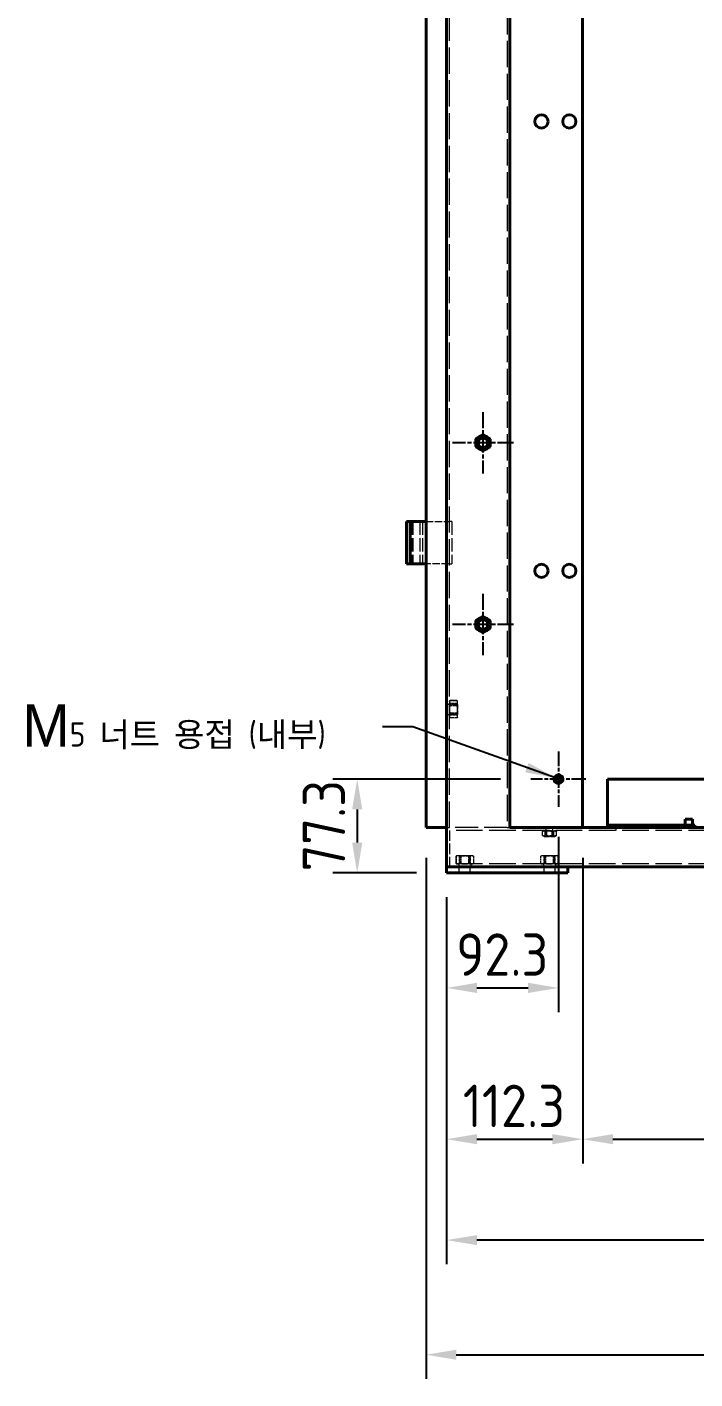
# Model space of a CAD drawing. Header units: millimetres. Extents: x 0 to 51860, y 0 to 5940.
# Drawn here: x 10629 to 11181, y 1552 to 2668 of the extents above; entities that cross this region are included whole.
import ezdxf

# ---------------------------------------------------------------- set-up
doc = ezdxf.new("R2010")
doc.units = ezdxf.units.MM
doc.header["$LTSCALE"] = 10
doc.linetypes.add('CHAIN', pattern=[0.3543, 0.2362, -0.0295, 0.0591, -0.0295])
doc.linetypes.add('DASHED', pattern=[0.2067, 0.1654, -0.0413])
for name, color, linetype, lineweight in [('가려진 것(ISO)', 2, 'DASHED', 18), ('가시적인 것(ISO)', 3, 'Continuous', 40), ('가시적인 좁은 것(ISO)', 3, 'Continuous', 35), ('기호(ISO)', 5, 'Continuous', 25), ('중심 표식(ISO)', 1, 'Continuous', 25), ('치수(ISO)', 2, 'Continuous', 25)]:
    doc.layers.add(name, color=color, linetype=linetype, lineweight=lineweight)
doc.styles.add('치수 텍스트_PSTEK_POSCO', font='isocp.shx')
doc.dimstyles.new('치수_PSTEK_POSCO', dxfattribs={"dimscale": 10, "dimtxt": 3.5, "dimasz": 2.5, "dimexe": 2, "dimexo": 2.5, "dimgap": 1, "dimtad": 1, "dimrnd": 1e-08, "dimdsep": 46, "dimtxsty": '치수 텍스트_PSTEK_POSCO', "dimcen": 0.09, "dimdle": 10, "dimclrd": 7, "dimclre": 7, "dimclrt": 2, "dimadec": 1, "dimazin": 2, "dimtfac": 1, "dimtmove": 0, "dimatfit": 3, "dimfxl": 0, "dimtolj": 1, "dimlwd": -1, "dimlwe": -1, "dimarcsym": 0})
doc.dimstyles.new('치수_PSTEK_POSCO$7', dxfattribs={"dimscale": 10, "dimtxt": 3.5, "dimasz": 2.5, "dimexe": 2, "dimexo": 2.5, "dimgap": 1, "dimtad": 1, "dimrnd": 1e-08, "dimdsep": 46, "dimtxsty": '치수 텍스트_PSTEK_POSCO', "dimcen": 0.09, "dimdle": 10, "dimclrd": 7, "dimclre": 7, "dimclrt": 2, "dimadec": 1, "dimazin": 2, "dimtfac": 1, "dimtmove": 0, "dimatfit": 3, "dimfxl": 0, "dimtolj": 1, "dimlwd": -1, "dimlwe": -1, "dimarcsym": 0})

# ---------------------------------------------------------------- blocks, each defined once
blk = doc.blocks.new('*D64')
at = {"layer": 'Defpoints', "color": 0}
for p in [(10975.8, 1975.1), (11775.8, 1975.1), (10975.8, 1666.9)]:
    blk.add_point(p, dxfattribs=at)
at = {"layer": '치수(ISO)', "color": 7}
for p, q in [((10975.8, 1950.1), (10975.8, 1646.9)), ((11775.8, 1950.1), (11775.8, 1646.9)), ((11750.8, 1666.9), (11000.8, 1666.9))]:
    blk.add_line(p, q, dxfattribs=at)
for points in [[(11000.8, 1671), (11000.8, 1662.7), (10975.8, 1666.9)], [(11750.8, 1671), (11750.8, 1662.7), (11775.8, 1666.9)]]:
    blk.add_solid(points, dxfattribs=at)
at = {"layer": '치수(ISO)', "color": 2, "insert": (11344.3, 1694.4), "char_height": 35, "attachment_point": 4, "style": '치수 텍스트_PSTEK_POSCO'}
blk.add_mtext('\\A1;800', dxfattribs=at)
blk = doc.blocks.new('*D65')
at = {"layer": 'Defpoints', "color": 0}
for p in [(10958.8, 2007.4), (11792.8, 2007.4), (11792.8, 1572.3)]:
    blk.add_point(p, dxfattribs=at)
at = {"layer": '치수(ISO)', "color": 7}
for p, q in [((10958.8, 1982.4), (10958.8, 1552.3)), ((11792.8, 1982.4), (11792.8, 1552.3)), ((10983.8, 1572.3), (11767.8, 1572.3))]:
    blk.add_line(p, q, dxfattribs=at)
for points in [[(10983.8, 1576.4), (10983.8, 1568.1), (10958.8, 1572.3)], [(11767.8, 1576.4), (11767.8, 1568.1), (11792.8, 1572.3)]]:
    blk.add_solid(points, dxfattribs=at)
at = {"layer": '치수(ISO)', "color": 2, "insert": (11342.5, 1599.8), "char_height": 35, "attachment_point": 4, "style": '치수 텍스트_PSTEK_POSCO'}
blk.add_mtext('\\A1;834', dxfattribs=at)
blk = doc.blocks.new('*D66')
at = {"layer": 'Defpoints', "color": 0}
for p in [(11068.1, 2024.7), (10975.8, 1975.1), (11068.1, 1875.1)]:
    blk.add_point(p, dxfattribs=at)
at = {"layer": '치수(ISO)', "color": 7}
for p, q in [((11068.1, 1999.7), (11068.1, 1855.1)), ((10975.8, 1950.1), (10975.8, 1855.1)), ((11000.8, 1875.1), (11043.1, 1875.1))]:
    blk.add_line(p, q, dxfattribs=at)
for points in [[(11000.8, 1879.3), (11000.8, 1870.9), (10975.8, 1875.1)], [(11043.1, 1879.3), (11043.1, 1870.9), (11068.1, 1875.1)]]:
    blk.add_solid(points, dxfattribs=at)
at = {"layer": '치수(ISO)', "color": 2, "insert": (10983.7, 1902.6), "char_height": 35, "attachment_point": 4, "style": '치수 텍스트_PSTEK_POSCO'}
blk.add_mtext('\\A1;92.3', dxfattribs=at)
blk = doc.blocks.new('*D69')
at = {"layer": 'Defpoints', "color": 0}
for p in [(11088.1, 2007.4), (10975.8, 1975.1), (11088.1, 1750.2)]:
    blk.add_point(p, dxfattribs=at)
at = {"layer": '치수(ISO)', "color": 7}
for p, q in [((11088.1, 1982.4), (11088.1, 1730.2)), ((10975.8, 1950.1), (10975.8, 1730.2)), ((11000.8, 1750.2), (11063.1, 1750.2))]:
    blk.add_line(p, q, dxfattribs=at)
for points in [[(11000.8, 1754.4), (11000.8, 1746), (10975.8, 1750.2)], [(11063.1, 1754.4), (11063.1, 1746), (11088.1, 1750.2)]]:
    blk.add_solid(points, dxfattribs=at)
at = {"layer": '치수(ISO)', "color": 2, "insert": (10989.2, 1777.7), "char_height": 35, "attachment_point": 4, "style": '치수 텍스트_PSTEK_POSCO'}
blk.add_mtext('\\A1;112.3', dxfattribs=at)
blk = doc.blocks.new('*D70')
at = {"layer": 'Defpoints', "color": 0}
for p in [(11088.1, 2007.4), (11631.5, 2007.4), (11631.5, 1750.2)]:
    blk.add_point(p, dxfattribs=at)
at = {"layer": '치수(ISO)', "color": 7}
for p, q in [((11088.1, 1982.4), (11088.1, 1730.2)), ((11631.5, 1982.4), (11631.5, 1730.2)), ((11113.1, 1750.2), (11606.5, 1750.2))]:
    blk.add_line(p, q, dxfattribs=at)
for points in [[(11113.1, 1754.4), (11113.1, 1746), (11088.1, 1750.2)], [(11606.5, 1754.4), (11606.5, 1746), (11631.5, 1750.2)]]:
    blk.add_solid(points, dxfattribs=at)
at = {"layer": '치수(ISO)', "color": 2, "insert": (11307.3, 1777.7), "char_height": 35, "attachment_point": 4, "style": '치수 텍스트_PSTEK_POSCO'}
blk.add_mtext('\\A1;543.4', dxfattribs=at)
blk = doc.blocks.new('*D71')
at = {"layer": 'Defpoints', "color": 0}
for p in [(11045.3, 2047.4), (10902, 1970.1), (10975.8, 1970.1)]:
    blk.add_point(p, dxfattribs=at)
at = {"layer": '치수(ISO)', "color": 7}
for p, q in [((11020.3, 2047.4), (10882, 2047.4)), ((10902, 2022.4), (10902, 1995.1)), ((10950.8, 1970.1), (10882, 1970.1))]:
    blk.add_line(p, q, dxfattribs=at)
for points in [[(10897.8, 2022.4), (10906.2, 2022.4), (10902, 2047.4)], [(10897.8, 1995.1), (10906.2, 1995.1), (10902, 1970.1)]]:
    blk.add_solid(points, dxfattribs=at)
at = {"layer": '치수(ISO)', "color": 2, "insert": (10874.5, 1971.3), "char_height": 35, "attachment_point": 4, "rotation": 90, "style": '치수 텍스트_PSTEK_POSCO'}
blk.add_mtext('\\A1;77.3', dxfattribs=at)

msp = doc.modelspace()

# ---------------------------------------------------------------- linework, layer by layer
at = {"layer": '가려진 것(ISO)', "ltscale": 13.091783}
for p, q in [((10978.082, 2007.413), (10978.082, 3522.813)), ((11025.782, 3522.813), (11025.782, 2007.413))]:
    msp.add_line(p, q, dxfattribs=at)
at = {"layer": '가려진 것(ISO)', "ltscale": 6.666338}
for p, q in [((10944.782, 2260.113), (10944.782, 2225.113)), ((10946.782, 2260.113), (10946.782, 2225.113)), ((10947.782, 2260.113), (10947.782, 2225.113)), ((10953.782, 2260.113), (10953.782, 2225.113)), ((10955.782, 2260.113), (10955.782, 2225.113)), ((10980.082, 2260.113), (10980.082, 2225.113))]:
    msp.add_line(p, q, dxfattribs=at)
at = {"layer": '가려진 것(ISO)', "ltscale": 3.58073}
for p, q in [((10958.782, 2260.113), (10977.582, 2260.113)), ((10977.582, 2225.113), (10958.782, 2225.113))]:
    msp.add_line(p, q, dxfattribs=at)
at = {"layer": '가려진 것(ISO)', "ltscale": 0.747873}
for p, q in [((10980.082, 2260.113), (10977.582, 2260.113)), ((10977.582, 2225.113), (10980.082, 2225.113))]:
    msp.add_line(p, q, dxfattribs=at)
at = {"layer": '가려진 것(ISO)', "ltscale": 0.151714}
for p, q in [((10978.082, 2111.613), (10978.4805, 2112.3033)), ((10984.882, 2111.613), (10984.4834, 2112.3033)), ((10978.082, 2098.613), (10978.4805, 2097.9227)), ((10984.882, 2098.613), (10984.4834, 2097.9227)), ((10984.282, 1984.213), (10983.5917, 1983.8145)), ((10984.282, 1977.413), (10983.5917, 1977.8115)), ((10997.282, 1984.213), (10997.9722, 1983.8145)), ((10997.282, 1977.413), (10997.9722, 1977.8115)), ((11054.282, 1984.213), (11053.5917, 1983.8145)), ((11054.282, 1977.413), (11053.5917, 1977.8115)), ((11067.282, 1984.213), (11067.9722, 1983.8145)), ((11067.282, 1977.413), (11067.9722, 1977.8115))]:
    msp.add_line(p, q, dxfattribs=at)
at = {"layer": '가려진 것(ISO)', "ltscale": 1.295094}
for p, q in [((10984.882, 2109.7895), (10978.082, 2109.7895)), ((10978.082, 2100.4365), (10984.882, 2100.4365)), ((10986.1055, 1984.213), (10986.1055, 1977.413)), ((10995.4585, 1977.413), (10995.4585, 1984.213)), ((11056.1055, 1984.213), (11056.1055, 1977.413)), ((11065.4585, 1977.413), (11065.4585, 1984.213))]:
    msp.add_line(p, q, dxfattribs=at)
at = {"layer": '가려진 것(ISO)', "ltscale": 0.111978}
for p, q in [((10978.4805, 2112.2792), (10978.4805, 2112.3033)), ((10984.4834, 2112.3033), (10984.4834, 2112.2792)), ((10978.4805, 2097.9227), (10978.4805, 2097.9468)), ((10984.4834, 2097.9468), (10984.4834, 2097.9227)), ((10983.5917, 1983.8145), (10983.6158, 1983.8145)), ((10983.6158, 1977.8115), (10983.5917, 1977.8115)), ((10997.9482, 1983.8145), (10997.9722, 1983.8145)), ((10997.9722, 1977.8115), (10997.9482, 1977.8115)), ((11053.5917, 1983.8145), (11053.6158, 1983.8145)), ((11053.6158, 1977.8115), (11053.5917, 1977.8115)), ((11067.9482, 1983.8145), (11067.9722, 1983.8145)), ((11067.9722, 1977.8115), (11067.9482, 1977.8115))]:
    msp.add_line(p, q, dxfattribs=at)
at = {"layer": '가려진 것(ISO)', "ltscale": 1.14328}
for p, q in [((10984.4834, 2112.3033), (10978.4805, 2112.3033)), ((10978.4805, 2112.2792), (10984.4834, 2112.2792)), ((10984.4834, 2109.2051), (10978.4805, 2109.2051)), ((10978.4805, 2108.1871), (10984.4834, 2108.1871)), ((10984.4834, 2102.0389), (10978.4805, 2102.0389)), ((10978.4805, 2101.0209), (10984.4834, 2101.0209)), ((10984.4834, 2097.9468), (10978.4805, 2097.9468)), ((10984.4834, 2097.9227), (10978.4805, 2097.9227)), ((10983.5917, 1983.8145), (10983.5917, 1977.8115)), ((10983.6158, 1977.8115), (10983.6158, 1983.8145)), ((10986.6898, 1983.8145), (10986.6898, 1977.8115)), ((10987.7079, 1977.8115), (10987.7079, 1983.8145)), ((10993.856, 1983.8145), (10993.856, 1977.8115)), ((10994.8741, 1977.8115), (10994.8741, 1983.8145)), ((10997.9482, 1983.8145), (10997.9482, 1977.8115)), ((10997.9722, 1983.8145), (10997.9722, 1977.8115)), ((11053.5917, 1977.8115), (11053.5917, 1983.8145)), ((11053.6158, 1977.8115), (11053.6158, 1983.8145)), ((11056.6898, 1983.8145), (11056.6898, 1977.8115)), ((11057.7079, 1977.8115), (11057.7079, 1983.8145)), ((11063.856, 1983.8145), (11063.856, 1977.8115)), ((11064.8741, 1977.8115), (11064.8741, 1983.8145)), ((11067.9482, 1983.8145), (11067.9482, 1977.8115)), ((11067.9722, 1977.8115), (11067.9722, 1983.8145))]:
    msp.add_line(p, q, dxfattribs=at)
at = {"layer": '가려진 것(ISO)', "ltscale": 0.648143}
for p, q in [((10984.882, 2110.7422), (10984.882, 2111.613)), ((10984.882, 2098.613), (10984.882, 2099.4838)), ((10985.1528, 1984.213), (10984.282, 1984.213)), ((10997.282, 1984.213), (10996.4111, 1984.213)), ((11055.1528, 1984.213), (11054.282, 1984.213)), ((11067.282, 1984.213), (11066.4111, 1984.213))]:
    msp.add_line(p, q, dxfattribs=at)
at = {"layer": '가려진 것(ISO)', "ltscale": 1.296386}
for p, q in [((10984.882, 2105.113), (10984.882, 2110.7422)), ((10984.882, 2099.4838), (10984.882, 2105.113)), ((10990.782, 1984.213), (10985.1528, 1984.213)), ((10996.4111, 1984.213), (10990.782, 1984.213)), ((11060.782, 1984.213), (11055.1528, 1984.213)), ((11066.4111, 1984.213), (11060.782, 1984.213))]:
    msp.add_line(p, q, dxfattribs=at)
at = {"layer": '가려진 것(ISO)', "ltscale": 0.43798}
for p, q in [((10975.782, 2109.363), (10978.082, 2109.363)), ((10975.782, 2100.863), (10978.082, 2100.863)), ((10975.782, 2007.413), (10978.082, 2007.413)), ((11025.782, 2007.413), (11028.082, 2007.413)), ((11058.032, 2005.113), (11058.032, 2007.413)), ((11063.532, 2005.113), (11063.532, 2007.413)), ((11115.782, 2005.113), (11115.782, 2007.413)), ((10978.082, 1977.413), (10978.082, 1975.113)), ((10985.782, 1977.413), (10985.782, 1975.113)), ((10995.782, 1977.413), (10995.782, 1975.113)), ((11055.782, 1977.413), (11055.782, 1975.113)), ((11065.782, 1977.413), (11065.782, 1975.113))]:
    msp.add_line(p, q, dxfattribs=at)
at = {"layer": '가려진 것(ISO)', "ltscale": 0.053773}
for p, q in [((10978.282, 2109.113), (10978.082, 2109.313)), ((10978.282, 2101.113), (10978.082, 2100.913)), ((10984.682, 2109.113), (10984.882, 2109.313)), ((10984.682, 2101.113), (10984.882, 2100.913)), ((10986.782, 1984.013), (10986.582, 1984.213)), ((10986.782, 1977.613), (10986.582, 1977.413)), ((10994.782, 1984.013), (10994.982, 1984.213)), ((10994.782, 1977.613), (10994.982, 1977.413)), ((11056.782, 1984.013), (11056.582, 1984.213)), ((11056.782, 1977.613), (11056.582, 1977.413)), ((11064.782, 1984.013), (11064.982, 1984.213)), ((11064.782, 1977.613), (11064.982, 1977.413))]:
    msp.add_line(p, q, dxfattribs=at)
at = {"layer": '가려진 것(ISO)', "ltscale": 2.393412}
for p, q in [((10978.282, 2101.113), (10978.282, 2109.113)), ((10984.682, 2109.113), (10984.682, 2101.113)), ((10986.782, 1984.013), (10994.782, 1984.013)), ((10994.782, 1977.613), (10986.782, 1977.613)), ((11056.782, 1984.013), (11064.782, 1984.013)), ((11064.782, 1977.613), (11056.782, 1977.613))]:
    msp.add_line(p, q, dxfattribs=at)
at = {"layer": '가려진 것(ISO)', "ltscale": 1.218906}
for p, q in [((10984.682, 2109.113), (10978.282, 2109.113)), ((10984.682, 2101.113), (10978.282, 2101.113)), ((10986.782, 1984.013), (10986.782, 1977.613)), ((10994.782, 1984.013), (10994.782, 1977.613)), ((11056.782, 1977.613), (11056.782, 1984.013)), ((11064.782, 1977.613), (11064.782, 1984.013))]:
    msp.add_line(p, q, dxfattribs=at)
at = {"layer": '가려진 것(ISO)', "ltscale": 0.224057}
for p, q in [((10978.4805, 2108.1871), (10978.4805, 2109.2051)), ((10978.4805, 2101.0209), (10978.4805, 2102.0389)), ((10984.4834, 2109.2051), (10984.4834, 2108.1871)), ((10984.4834, 2102.0389), (10984.4834, 2101.0209)), ((10986.6898, 1983.8145), (10987.7079, 1983.8145)), ((10987.7079, 1977.8115), (10986.6898, 1977.8115)), ((10993.856, 1983.8145), (10994.8741, 1983.8145)), ((10994.8741, 1977.8115), (10993.856, 1977.8115)), ((11056.6898, 1983.8145), (11057.7079, 1983.8145)), ((11057.7079, 1977.8115), (11056.6898, 1977.8115)), ((11063.856, 1983.8145), (11064.8741, 1983.8145)), ((11064.8741, 1977.8115), (11063.856, 1977.8115))]:
    msp.add_line(p, q, dxfattribs=at)
at = {"layer": '가려진 것(ISO)', "ltscale": 11.538462}
msp.add_line((11025.782, 2007.413), (10978.082, 2007.413), dxfattribs=at)
at = {"layer": '가려진 것(ISO)', "ltscale": 5.275909}
msp.add_line((10978.082, 2005.113), (10978.082, 1977.413), dxfattribs=at)
at = {"layer": '가려진 것(ISO)', "ltscale": 13.269273}
for p, q in [((11773.482, 2005.113), (10978.082, 2005.113)), ((11773.482, 1977.413), (10978.082, 1977.413))]:
    msp.add_line(p, q, dxfattribs=at)
at = {"layer": '가려진 것(ISO)', "ltscale": 0.650166}
for p, q in [((11055.0598, 2000.906), (11055.0598, 2004.32)), ((11057.2555, 2000.906), (11057.2555, 2004.32)), ((11058.5862, 2000.906), (11058.5862, 2004.32)), ((11062.9777, 2000.906), (11062.9777, 2004.32)), ((11064.3084, 2000.906), (11064.3084, 2004.32)), ((11066.5041, 2000.906), (11066.5041, 2004.32))]:
    msp.add_line(p, q, dxfattribs=at)
at = {"layer": '가려진 것(ISO)', "ltscale": 0.221206}
for p, q in [((11056.382, 2005.113), (11055.3757, 2004.5321)), ((11056.382, 2000.113), (11055.3757, 2000.6939)), ((11065.182, 2005.113), (11066.1882, 2004.5321)), ((11065.182, 2000.113), (11066.1882, 2000.6939))]:
    msp.add_line(p, q, dxfattribs=at)
at = {"layer": '가려진 것(ISO)', "ltscale": 2.632764}
msp.add_line((11056.382, 2000.113), (11065.182, 2000.113), dxfattribs=at)
at = {"layer": '가려진 것(ISO)', "ltscale": 0.952248}
for p, q in [((11057.782, 2005.113), (11057.782, 2000.113)), ((11063.782, 2000.113), (11063.782, 2005.113)), ((10986.282, 1970.113), (10986.282, 1975.113)), ((10995.282, 1970.113), (10995.282, 1975.113)), ((11056.282, 1970.113), (11056.282, 1975.113)), ((11065.282, 1970.113), (11065.282, 1975.113))]:
    msp.add_line(p, q, dxfattribs=at)
at = {"layer": '가려진 것(ISO)', "ltscale": 0.118944}
for p, q in [((11058.3235, 2004.8005), (11057.7822, 2005.113)), ((11058.3235, 2000.4255), (11057.7822, 2000.113)), ((11063.2405, 2004.8005), (11063.7817, 2005.113)), ((11063.2405, 2000.4255), (11063.7817, 2000.113))]:
    msp.add_line(p, q, dxfattribs=at)
at = {"layer": '가려진 것(ISO)', "ltscale": 1.471012}
for p, q in [((11058.3235, 2004.8005), (11063.2405, 2004.8005)), ((11063.2405, 2000.4255), (11058.3235, 2000.4255))]:
    msp.add_line(p, q, dxfattribs=at)
at = {"layer": '가려진 것(ISO)', "ltscale": 0.833205}
for p, q in [((11058.3235, 2000.4255), (11058.3235, 2004.8005)), ((11063.2405, 2000.4255), (11063.2405, 2004.8005))]:
    msp.add_line(p, q, dxfattribs=at)
at = {"layer": '가려진 것(ISO)', "ltscale": 1.296386}
for centre, start, end in [((11005.782, 2325.113), 120, 180), ((11005.782, 2325.113), 180, 240), ((11005.782, 2325.113), 60, 120), ((11005.782, 2325.113), 0, 60), ((11005.782, 2325.113), 300, 0), ((11005.782, 2325.113), 240, 300), ((11005.782, 2175.113), 120, 180), ((11005.782, 2175.113), 60, 120), ((11005.782, 2175.113), 0, 60), ((11005.782, 2175.113), 180, 240), ((11005.782, 2175.113), 240, 300), ((11005.782, 2175.113), 300, 0)]:
    msp.add_arc(centre, 6.5, start, end, dxfattribs=at)
at = {"layer": '가려진 것(ISO)', "ltscale": 0.224057}
for centre, start, end in [((11005.782, 2325.113), 145.3110652, 154.6889348), ((11005.782, 2325.113), 205.3110652, 214.6889348), ((11005.782, 2325.113), 85.3110652, 94.6889348), ((11005.782, 2325.113), 25.3110652, 34.6889348), ((11005.782, 2325.113), 325.3110652, 334.6889348), ((11005.782, 2325.113), 265.3110652, 274.6889348), ((11005.782, 2175.113), 145.3110652, 154.6889348), ((11005.782, 2175.113), 85.3110652, 94.6889348), ((11005.782, 2175.113), 25.3110652, 34.6889348), ((11005.782, 2175.113), 205.3110652, 214.6889348), ((11005.782, 2175.113), 265.3110652, 274.6889348), ((11005.782, 2175.113), 325.3110652, 334.6889348)]:
    msp.add_arc(centre, 7.1903, start, end, dxfattribs=at)
at = {"layer": '가려진 것(ISO)', "ltscale": 0.137843}
for start, end in [(150.2476465, 159.6255162), (210.2476465, 219.6255162), (90.2476465, 99.6255162), (270.2476465, 279.6255162), (30.2476465, 39.6255162), (330.2476465, 339.6255162)]:
    msp.add_arc((11068.082, 2047.413), 4.4248, start, end, dxfattribs=at)
at = {"layer": '가려진 것(ISO)', "ltscale": 0.797737}
for start, end in [(124.9365813, 184.9365813), (184.9365813, 244.9365813), (64.9365813, 124.9365813), (244.9365813, 304.9365813), (4.9365813, 64.9365813), (304.9365813, 4.9365813)]:
    msp.add_arc((11068.082, 2047.413), 4, start, end, dxfattribs=at)
at = {"layer": '가려진 것(ISO)', "ltscale": 2.632464}
msp.add_arc((11068.082, 2047.413), 2.933, 104.9365813, 14.9365813, dxfattribs=at)
at = {"layer": '가려진 것(ISO)', "ltscale": 0.591794}
for points, weights in [([(10999.282, 2325.113), (10999.282, 2326.5725), (10999.282, 2328.1871)], [1, 1.03161221876, 1.01056542855]), ([(10999.282, 2322.0389), (10999.282, 2323.6535), (10999.282, 2325.113)], [1.01056542855, 1.03161221876, 1]), ([(10999.8697, 2329.2051), (11001.268, 2330.0124), (11002.532, 2330.7422)], [1.01056542855, 1.03161221876, 1]), ([(11002.532, 2330.7422), (11003.796, 2331.4719), (11005.1942, 2332.2792)], [1, 1.03161221876, 1.01056542855]), ([(11006.3697, 2332.2792), (11007.768, 2331.4719), (11009.032, 2330.7422)], [1.01056542855, 1.03161221876, 1]), ([(11009.032, 2330.7422), (11010.296, 2330.0124), (11011.6942, 2329.2051)], [1, 1.03161221876, 1.01056542855]), ([(11012.282, 2328.1871), (11012.282, 2326.5725), (11012.282, 2325.113)], [1.01056542855, 1.03161221876, 1]), ([(11012.282, 2325.113), (11012.282, 2323.6535), (11012.282, 2322.0389)], [1, 1.03161221876, 1.01056542855]), ([(11002.532, 2319.4838), (11001.268, 2320.2136), (10999.8697, 2321.0209)], [1, 1.03161221876, 1.01056542855]), ([(11005.1942, 2317.9468), (11003.796, 2318.7541), (11002.532, 2319.4838)], [1.01056542855, 1.03161221876, 1]), ([(11009.032, 2319.4838), (11007.768, 2318.7541), (11006.3697, 2317.9468)], [1, 1.03161221876, 1.01056542855]), ([(11011.6942, 2321.0209), (11010.296, 2320.2136), (11009.032, 2319.4838)], [1.01056542855, 1.03161221876, 1]), ([(10999.282, 2175.113), (10999.282, 2176.5725), (10999.282, 2178.1871)], [1, 1.03161221876, 1.01056542855]), ([(10999.8697, 2179.2051), (11001.268, 2180.0124), (11002.532, 2180.7422)], [1.01056542855, 1.03161221876, 1]), ([(11002.532, 2180.7422), (11003.796, 2181.4719), (11005.1942, 2182.2792)], [1, 1.03161221876, 1.01056542855]), ([(11006.3697, 2182.2792), (11007.768, 2181.4719), (11009.032, 2180.7422)], [1.01056542855, 1.03161221876, 1]), ([(11009.032, 2180.7422), (11010.296, 2180.0124), (11011.6942, 2179.2051)], [1, 1.03161221876, 1.01056542855]), ([(11012.282, 2178.1871), (11012.282, 2176.5725), (11012.282, 2175.113)], [1.01056542855, 1.03161221876, 1]), ([(10999.282, 2172.0389), (10999.282, 2173.6535), (10999.282, 2175.113)], [1.01056542855, 1.03161221876, 1]), ([(11002.532, 2169.4838), (11001.268, 2170.2136), (10999.8697, 2171.0209)], [1, 1.03161221876, 1.01056542855]), ([(11005.1942, 2167.9468), (11003.796, 2168.7541), (11002.532, 2169.4838)], [1.01056542855, 1.03161221876, 1]), ([(11009.032, 2169.4838), (11007.768, 2168.7541), (11006.3697, 2167.9468)], [1, 1.03161221876, 1.01056542855]), ([(11011.6942, 2171.0209), (11010.296, 2170.2136), (11009.032, 2169.4838)], [1.01056542855, 1.03161221876, 1]), ([(11012.282, 2175.113), (11012.282, 2173.6535), (11012.282, 2172.0389)], [1, 1.03161221876, 1.01056542855]), ([(10978.4805, 2112.2792), (10978.082, 2111.4719), (10978.082, 2110.7422)], [1.01056542855, 1.03161221876, 1]), ([(10978.082, 2110.7422), (10978.082, 2110.0124), (10978.4805, 2109.2051)], [1, 1.03161221876, 1.01056542855]), ([(10984.882, 2110.7422), (10984.882, 2111.4719), (10984.4834, 2112.2792)], [1, 1.03161221876, 1.01056542855]), ([(10984.4834, 2109.2051), (10984.882, 2110.0124), (10984.882, 2110.7422)], [1.01056542855, 1.03161221876, 1]), ([(10978.4805, 2108.1871), (10978.082, 2106.5725), (10978.082, 2105.113)], [1.01056542855, 1.03161221876, 1]), ([(10978.082, 2105.113), (10978.082, 2103.6535), (10978.4805, 2102.0389)], [1, 1.03161221876, 1.01056542855]), ([(10978.4805, 2101.0209), (10978.082, 2100.2136), (10978.082, 2099.4838)], [1.01056542855, 1.03161221876, 1]), ([(10978.082, 2099.4838), (10978.082, 2098.7541), (10978.4805, 2097.9468)], [1, 1.03161221876, 1.01056542855]), ([(10984.882, 2105.113), (10984.882, 2106.5725), (10984.4834, 2108.1871)], [1, 1.03161221876, 1.01056542855]), ([(10984.4834, 2102.0389), (10984.882, 2103.6535), (10984.882, 2105.113)], [1.01056542855, 1.03161221876, 1]), ([(10984.882, 2099.4838), (10984.882, 2100.2136), (10984.4834, 2101.0209)], [1, 1.03161221876, 1.01056542855]), ([(10984.4834, 2097.9468), (10984.882, 2098.7541), (10984.882, 2099.4838)], [1.01056542855, 1.03161221876, 1]), ([(10985.1528, 1984.213), (10984.423, 1984.213), (10983.6158, 1983.8145)], [1, 1.03161221876, 1.01056542855]), ([(10983.6158, 1977.8115), (10984.423, 1977.413), (10985.1528, 1977.413)], [1.01056542855, 1.03161221876, 1]), ([(10986.6898, 1983.8145), (10985.8826, 1984.213), (10985.1528, 1984.213)], [1.01056542855, 1.03161221876, 1]), ([(10985.1528, 1977.413), (10985.8826, 1977.413), (10986.6898, 1977.8115)], [1, 1.03161221876, 1.01056542855]), ([(10990.782, 1984.213), (10989.3224, 1984.213), (10987.7079, 1983.8145)], [1, 1.03161221876, 1.01056542855]), ([(10987.7079, 1977.8115), (10989.3224, 1977.413), (10990.782, 1977.413)], [1.01056542855, 1.03161221876, 1]), ([(10993.856, 1983.8145), (10992.2415, 1984.213), (10990.782, 1984.213)], [1.01056542855, 1.03161221876, 1]), ([(10990.782, 1977.413), (10992.2415, 1977.413), (10993.856, 1977.8115)], [1, 1.03161221876, 1.01056542855]), ([(10996.4111, 1984.213), (10995.6814, 1984.213), (10994.8741, 1983.8145)], [1, 1.03161221876, 1.01056542855]), ([(10994.8741, 1977.8115), (10995.6814, 1977.413), (10996.4111, 1977.413)], [1.01056542855, 1.03161221876, 1]), ([(10997.9482, 1983.8145), (10997.1409, 1984.213), (10996.4111, 1984.213)], [1.01056542855, 1.03161221876, 1]), ([(10996.4111, 1977.413), (10997.1409, 1977.413), (10997.9482, 1977.8115)], [1, 1.03161221876, 1.01056542855]), ([(11055.1528, 1984.213), (11054.423, 1984.213), (11053.6158, 1983.8145)], [1, 1.03161221876, 1.01056542855]), ([(11053.6158, 1977.8115), (11054.423, 1977.413), (11055.1528, 1977.413)], [1.01056542855, 1.03161221876, 1]), ([(11056.6898, 1983.8145), (11055.8826, 1984.213), (11055.1528, 1984.213)], [1.01056542855, 1.03161221876, 1]), ([(11055.1528, 1977.413), (11055.8826, 1977.413), (11056.6898, 1977.8115)], [1, 1.03161221876, 1.01056542855]), ([(11060.782, 1984.213), (11059.3224, 1984.213), (11057.7079, 1983.8145)], [1, 1.03161221876, 1.01056542855]), ([(11057.7079, 1977.8115), (11059.3224, 1977.413), (11060.782, 1977.413)], [1.01056542855, 1.03161221876, 1]), ([(11063.856, 1983.8145), (11062.2415, 1984.213), (11060.782, 1984.213)], [1.01056542855, 1.03161221876, 1]), ([(11060.782, 1977.413), (11062.2415, 1977.413), (11063.856, 1977.8115)], [1, 1.03161221876, 1.01056542855]), ([(11066.4111, 1984.213), (11065.6814, 1984.213), (11064.8741, 1983.8145)], [1, 1.03161221876, 1.01056542855]), ([(11064.8741, 1977.8115), (11065.6814, 1977.413), (11066.4111, 1977.413)], [1.01056542855, 1.03161221876, 1]), ([(11067.9482, 1983.8145), (11067.1409, 1984.213), (11066.4111, 1984.213)], [1.01056542855, 1.03161221876, 1]), ([(11066.4111, 1977.413), (11067.1409, 1977.413), (11067.9482, 1977.8115)], [1, 1.03161221876, 1.01056542855])]:
    msp.add_rational_spline(points, weights, degree=2, dxfattribs=at)
at = {"layer": '가려진 것(ISO)', "ltscale": 0.364142}
for points, weights in [([(11064.0968, 2047.0688), (11064.0195, 2047.9636), (11063.934, 2048.9535)], [1, 1.03161221876, 1.01056542855]), ([(11064.2596, 2045.1841), (11064.1741, 2046.1739), (11064.0968, 2047.0688)], [1.01056542855, 1.03161221876, 1]), ([(11064.2405, 2049.6088), (11065.055, 2050.1778), (11065.7913, 2050.6921)], [1.01056542855, 1.03161221876, 1]), ([(11066.3875, 2043.7896), (11065.5739, 2044.1701), (11064.6739, 2044.591)], [1, 1.03161221876, 1.01056542855]), ([(11065.7913, 2050.6921), (11066.5276, 2051.2065), (11067.3421, 2051.7755)], [1, 1.03161221876, 1.01056542855]), ([(11068.1011, 2042.9883), (11067.2011, 2043.4092), (11066.3875, 2043.7896)], [1.01056542855, 1.03161221876, 1]), ([(11068.0628, 2051.8377), (11068.9628, 2051.4168), (11069.7764, 2051.0364)], [1.01056542855, 1.03161221876, 1]), ([(11070.3726, 2044.1339), (11069.6363, 2043.6195), (11068.8218, 2043.0505)], [1, 1.03161221876, 1.01056542855]), ([(11069.7764, 2051.0364), (11070.59, 2050.6559), (11071.4901, 2050.235)], [1, 1.03161221876, 1.01056542855]), ([(11071.9235, 2045.2172), (11071.1089, 2044.6482), (11070.3726, 2044.1339)], [1.01056542855, 1.03161221876, 1]), ([(11071.9043, 2049.6419), (11071.9898, 2048.6521), (11072.0671, 2047.7572)], [1.01056542855, 1.03161221876, 1]), ([(11072.0671, 2047.7572), (11072.1444, 2046.8624), (11072.2299, 2045.8725)], [1, 1.03161221876, 1.01056542855])]:
    msp.add_rational_spline(points, weights, degree=2, dxfattribs=at)
at = {"layer": '가려진 것(ISO)', "ltscale": 1.116465}
for points in [[(11055.0598, 2004.32), (11056.1577, 2005.1533), (11057.2555, 2004.32)], [(11058.5862, 2004.32), (11056.823, 2005.1533), (11055.0598, 2004.32)], [(11055.0598, 2000.906), (11056.823, 2000.0727), (11058.5862, 2000.906)], [(11057.2555, 2000.906), (11056.1577, 2000.0727), (11055.0598, 2000.906)], [(11057.2555, 2004.32), (11060.1166, 2005.1533), (11062.9777, 2004.32)], [(11062.9777, 2000.906), (11060.1166, 2000.0727), (11057.2555, 2000.906)], [(11064.3084, 2004.32), (11061.4473, 2005.1533), (11058.5862, 2004.32)], [(11058.5862, 2000.906), (11061.4473, 2000.0727), (11064.3084, 2000.906)], [(11062.9777, 2004.32), (11064.7409, 2005.1533), (11066.5041, 2004.32)], [(11066.5041, 2000.906), (11064.7409, 2000.0727), (11062.9777, 2000.906)], [(11066.5041, 2004.32), (11065.4063, 2005.1533), (11064.3084, 2004.32)], [(11064.3084, 2000.906), (11065.4063, 2000.0727), (11066.5041, 2000.906)]]:
    msp.add_rational_spline(points, [1, 1.15470053838, 1], degree=2, dxfattribs=at)
at = {"layer": '가시적인 것(ISO)'}
for p, q in [((10975.782, 1975.113), (10975.782, 3525.113)), ((11028.082, 2007.413), (11028.082, 3522.813)), ((11088.082, 2007.413), (11088.082, 3522.813)), ((10958.782, 3494.413), (10958.782, 2007.413)), ((10942.782, 2260.113), (10945.782, 2260.113)), ((10942.782, 2260.113), (10942.782, 2225.113)), ((10945.782, 2225.113), (10945.782, 2260.113)), ((10948.282, 2260.113), (10945.782, 2260.113)), ((10948.282, 2260.113), (10958.782, 2260.113)), ((10945.782, 2225.113), (10942.782, 2225.113)), ((10945.782, 2225.113), (10948.282, 2225.113)), ((10958.782, 2225.113), (10948.282, 2225.113)), ((11108.482, 2047.413), (11631.482, 2047.413)), ((11108.482, 2009.413), (11108.482, 2047.413)), ((11108.482, 2009.413), (11170.782, 2009.413)), ((11108.482, 2007.413), (11108.482, 2009.413)), ((11180.782, 2009.413), (11170.782, 2009.413)), ((11170.782, 2007.413), (11170.782, 2009.413)), ((11178.782, 2014.413), (11172.782, 2014.413)), ((11172.782, 2009.413), (11172.782, 2014.413)), ((11178.782, 2009.413), (11178.782, 2014.413)), ((11180.782, 2007.413), (11180.782, 2009.413)), ((10975.782, 2007.413), (10958.782, 2007.413)), ((11723.482, 2007.413), (11028.082, 2007.413)), ((10975.782, 1975.113), (11075.782, 1975.113)), ((10975.782, 1970.113), (10975.782, 1975.113)), ((11075.782, 1970.113), (10975.782, 1970.113)), ((11675.782, 1975.113), (11075.782, 1975.113)), ((11075.782, 1970.113), (11075.782, 1975.113))]:
    msp.add_line(p, q, dxfattribs=at)
for centre, radius in [((11054.082, 2590.413), 5.5), ((11077.082, 2590.413), 5.5), ((11005.782, 2325.113), 5.25), ((11005.782, 2325.113), 4.2), ((11005.782, 2325.113), 4), ((11054.082, 2219.413), 5.5), ((11077.082, 2219.413), 5.5), ((11005.782, 2175.113), 5.25), ((11005.782, 2175.113), 4.2), ((11005.782, 2175.113), 4), ((11068.082, 2047.413), 2.75), ((11068.082, 2047.413), 2.625), ((11068.082, 2047.413), 2.5)]:
    msp.add_circle(centre, radius, dxfattribs=at)
at = {"layer": '가시적인 좁은 것(ISO)'}
for centre in [(11005.782, 2325.113), (11005.782, 2175.113)]:
    msp.add_arc(centre, 4.6765, 350, 260, dxfattribs=at)
at = {"layer": '중심 표식(ISO)', "linetype": 'CHAIN', "ltscale": 5.611497}
for p, q in [((11005.782, 2350.363), (11005.782, 2299.863)), ((11031.032, 2325.113), (10980.532, 2325.113)), ((11005.782, 2200.363), (11005.782, 2149.863)), ((11031.032, 2175.113), (10980.532, 2175.113))]:
    msp.add_line(p, q, dxfattribs=at)
at = {"layer": '중심 표식(ISO)', "linetype": 'CHAIN', "ltscale": 5.055894}
for p, q in [((11068.082, 2070.163), (11068.082, 2024.663)), ((11090.832, 2047.413), (11045.332, 2047.413))]:
    msp.add_line(p, q, dxfattribs=at)

# ---------------------------------------------------------------- texts
at = {"layer": '기호(ISO)', "color": 2, "insert": (10625.6073, 2090.7562), "char_height": 20, "width": 287.311983, "attachment_point": 4, "line_spacing_factor": 0.35, "style": '치수 텍스트_PSTEK_POSCO'}
msp.add_mtext('{\\fisocp|b0|i0;\\H20.0000;\\fAIGDT|b0|i0;\\H35.0000;M\\fisocp|b0|i0;\\H20.0000;5 너트 용접 (내부)}', dxfattribs=at)

# ---------------------------------------------------------------- dimensions: what is measured, and where the dimension line sits
at = {"layer": '치수(ISO)', "color": 7}
for base, p1, p2, angle, picture, middle in [((10901.9895, 1970.113), (11045.332, 2047.413), (10975.782, 1970.113), 90, '*D71', (10901.9895, 2008.763)), ((11068.082, 1875.113), (10975.782, 1975.113), (11068.082, 2024.663), 180, '*D66', (11021.932, 1875.113)), ((11792.782, 1572.2633), (10958.782, 2007.413), (11792.782, 2007.413), 180, '*D65', (11375.782, 1572.2633)), ((11631.482, 1750.1872), (11088.082, 2007.413), (11631.482, 2007.413), 180, '*D70', (11359.782, 1750.1872)), ((10975.782, 1666.8521), (11775.782, 1975.113), (10975.782, 1975.113), 180, '*D64', (11375.782, 1666.8521))]:
    dim = msp.add_linear_dim(base=base, p1=p1, p2=p2, angle=angle, dimstyle='치수_PSTEK_POSCO', override={"dimdec": 2, "dimtp": 0, "dimtm": 0, "dimtdec": 2, "dimtofl": 0, "dimatfit": 1}, dxfattribs=at)
    dim.commit()
    dim.dimension.update_dxf_attribs({"geometry": picture, "text_midpoint": middle, "dimtype": 160})
dim = msp.add_linear_dim(base=(11088.082, 1750.1872), p1=(10975.782, 1975.113), p2=(11088.082, 2007.413), dimstyle='치수_PSTEK_POSCO', override={"dimdec": 2, "dimtp": 0, "dimtm": 0, "dimtdec": 2, "dimtofl": 0, "dimatfit": 1}, dxfattribs=at)
dim.commit()
dim.dimension.update_dxf_attribs({"geometry": '*D69', "text_midpoint": (11031.932, 1750.1872), "dimtype": 160})

# ---------------------------------------------------------------- leaders
at = {"layer": '기호(ISO)', "color": 7, "annotation_type": 0, "has_hookline": 1, "hookline_direction": 1, "text_width": 254.2293}
msp.add_leader([(11065.5787, 2048.5514), (10947.9193, 2090.7562), (10922.9193, 2090.7562)], dimstyle='치수_PSTEK_POSCO$7', override={"dimtad": 0}, dxfattribs=at)

doc.saveas('drawing.dxf')
